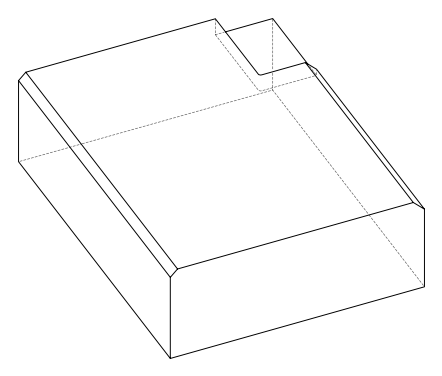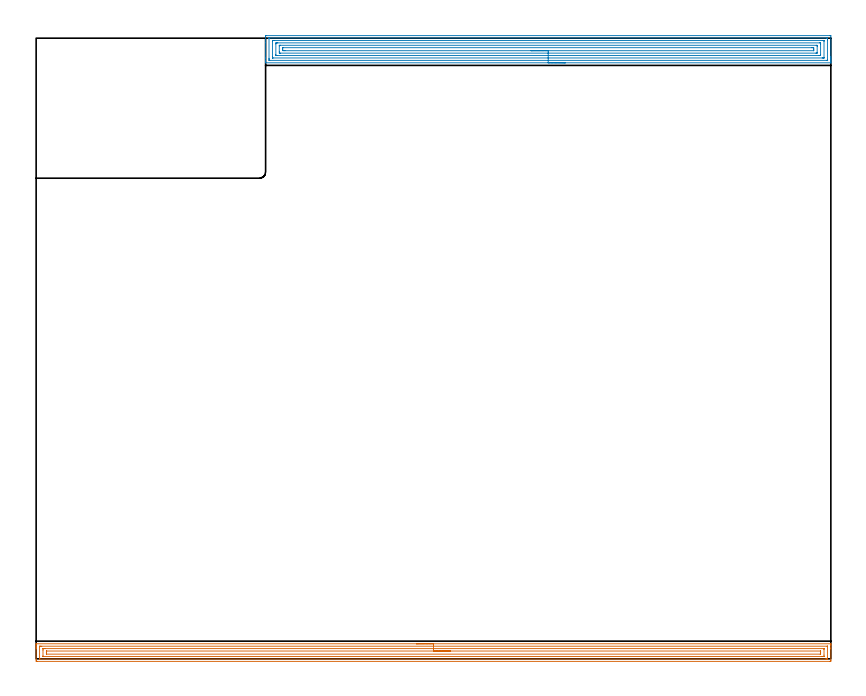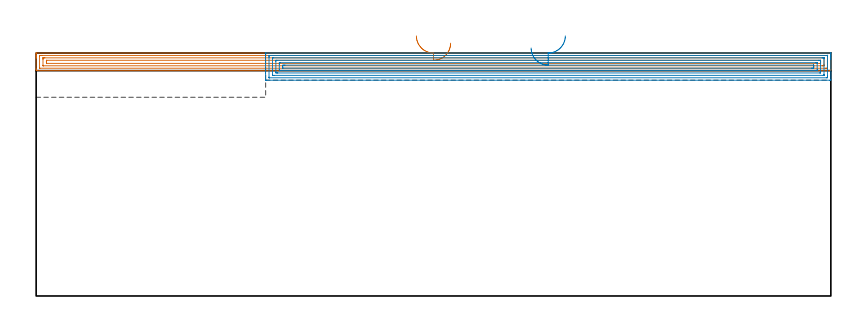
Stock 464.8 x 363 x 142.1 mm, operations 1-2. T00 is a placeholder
(PLAN: 3 operations, 1 tool changes, 136.9 min)
(1 AREA_MILL | FG_CHAMFER_SURFACE | UGT0205_001 | 15.1 min | 24648 mm3)
(2 AREA_MILL_1 | FG_CHAMFER_SURFACE_1 | UGT0205_001 | 16.15 min | 42719 mm3)
(3 MILL_CORNER_NOTCH_RECTANGULAR | CORNER_NOTCH_RECTANGULAR | NXT0201_008 | Follow Part, ap 1.5, ae 75% | 105.64 min | 283651 mm3)
(TOOL UGT0205_001 | Chamfer Mill 20 x 3 x 45 deg. | D20 FL50 Z2)
(TOOL NXT0201_008 | ENDMILL 6mm [2P460-0600-NA 1630] | D6 FL26 Z6)
(OP 1 AREA_MILL)
G17 G21 G94 G90
T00 M6
G54
G17 G0 G90 X222.4 Y8.8 S1061 M3
G43 Z152.1 H0
G94 G1 X222.438 Z151.228 F250.
X222.552 Z150.363
X222.741 Z149.512
X223.003 Z148.68
X223.337 Z147.874
X223.74 Z147.1
X224.208 Z146.364
X224.74 Z145.672
X225.329 Z145.029
X225.972 Z144.439
X226.664 Z143.908
X227.4 Z143.44
X228.174 Z143.037
X228.98 Z142.703
X229.812 Z142.441
X230.663 Z142.252
X231.528 Z142.138
X232.4 Z142.1
X464.631
X464.79 Y8.797 Z142.088
X464.798 Y8.671 Z141.963
X464.8 Y8.539 Z141.838
Y8.244 Z141.544
Y7.582 Z140.877
Y6.377 Z139.674
Y5.834 Z139.128
Y-0.885 Z132.413
X464.797 Y-1.156 Z132.141
X464.79 Y-1.493 Z131.804
X464.534 Y-1.498 Z131.801
X464.184 Y-1.5 Z131.8
X0.616
X0.266 Y-1.498 Z131.801
X0.01 Y-1.493 Z131.804
X0.004 Y-1.156 Z132.141
X0. Y-0.553 Z132.744
Y5.834 Z139.128
Y6.377 Z139.674
Y6.708 Z140.004
Y7.251 Z140.547
Y7.582 Z140.877
Y8.244 Z141.544
Y8.539 Z141.838
X0.002 Y8.671 Z141.963
X0.01 Y8.797 Z142.088
X0.169 Y8.8 Z142.1
X232.4
Y7.386 Z140.686
X462.599 Y7.385 Z140.685
X462.747 Y7.383 Z140.683
X462.782 Y7.38 Z140.68
X462.79 Y7.377 Z140.677
X462.794 Y7.367 Z140.667
X462.797 Y7.337 Z140.637
X462.8 Y7.189 Z140.489
X462.799 Y0.199 Z133.499
X462.795 Y0.067 Z133.367
X462.79 Y-0.037 Z133.263
X462.779 Y-0.079 Z133.221
X462.743 Y-0.08 Z133.22
X462.398 Y-0.084 Z133.216
X462.197 Y-0.085 Z133.215
X461.504 Y-0.086 Z133.214
X2.201 Y-0.085 Z133.215
X2.053 Y-0.083 Z133.217
X2.018 Y-0.08 Z133.22
X2.01 Y-0.077 Z133.223
X2.006 Y-0.067 Z133.233
X2.003 Y-0.037 Z133.263
X2. Y0.111 Z133.411
X2.001 Y7.101 Z140.401
X2.005 Y7.233 Z140.533
X2.01 Y7.337 Z140.637
X2.021 Y7.379 Z140.679
X2.057 Y7.38 Z140.68
X2.402 Y7.384 Z140.684
X2.603 Y7.385 Z140.685
X3.295 Y7.386 Z140.686
X232.4
Y5.971 Z139.271
X460.472
X460.611 Y5.97 Z139.27
X460.751 Y5.966 Z139.266
X460.783 Y5.965 Z139.265
X460.79 Y5.944 Z139.244
X460.795 Y5.896 Z139.196
X460.798 Y5.834 Z139.134
X460.8 Y5.65 Z138.95
Y2.155 Z135.455
X460.795 Y1.465 Z134.765
X460.792 Y1.374 Z134.674
X460.788 Y1.335 Z134.635
X460.747 Y1.333 Z134.633
X460.611 Y1.331 Z134.631
X459.858 Y1.328 Z134.628
X459.718
X4.328 Y1.329 Z134.629
X4.189 Y1.33 Z134.63
X4.049 Y1.334 Z134.634
X4.017 Y1.335 Z134.635
X4.01 Y1.356 Z134.656
X4.005 Y1.404 Z134.704
X4.002 Y1.465 Z134.765
X4. Y1.65 Z134.95
Y5.145 Z138.445
X4.005 Y5.834 Z139.134
X4.008 Y5.926 Z139.226
X4.012 Y5.965 Z139.265
X4.053 Y5.967 Z139.267
X4.189 Y5.969 Z139.269
X4.942 Y5.971 Z139.271
X5.082
X232.4
Y4.557 Z137.857
X458.662
X458.71 Y4.556 Z137.856
X458.76 Y4.553 Z137.853
X458.79 Y4.548 Z137.848
X458.793 Y4.505 Z137.805
X458.8 Y4.111 Z137.411
Y3.238 Z136.538
Y3.213 Z136.513
X458.79 Y2.789 Z136.089
X458.778 Y2.749 Z136.049
X458.701 Y2.746 Z136.046
X458.573 Y2.743 Z136.043
X6.138
X6.09 Y2.744 Z136.044
X6.04 Y2.747 Z136.047
X6.01 Y2.752 Z136.052
X6.007 Y2.795 Z136.095
X6. Y3.189 Z136.489
Y4.062 Z137.362
Y4.087 Z137.387
X6.01 Y4.511 Z137.811
X6.022 Y4.551 Z137.851
X6.099 Y4.554 Z137.854
X6.227 Y4.556 Z137.856
X232.4 Y4.557 Z137.857
X233.272 Z137.895
X234.136 Z138.009
X234.988 Z138.198
X235.82 Z138.46
X236.626 Z138.794
X237.4 Z139.197
X238.136 Z139.666
X238.828 Z140.197
X239.471 Z140.786
X240.06 Z141.429
X240.591 Z142.121
X241.06 Z142.857
X241.463 Z143.631
X241.797 Z144.437
X242.059 Z145.269
X242.248 Z146.121
X242.362 Z146.986
X242.4 Z147.857
G0 Z152.1
M5
M2
(OP 2 AREA_MILL_1)
G17 G21 G94 G90
T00 M6
G54
G17 G0 G90 X309.5 Y348.6 S1061 M3
G43 Z152.1 H0
G94 G1 X309.462 Z151.228 F250.
X309.348 Z150.363
X309.159 Z149.512
X308.897 Z148.68
X308.563 Z147.874
X308.16 Z147.1
X307.692 Z146.364
X307.16 Z145.672
X306.571 Z145.029
X305.928 Z144.439
X305.236 Z143.908
X304.5 Z143.44
X303.726 Z143.037
X302.92 Z142.703
X302.088 Z142.441
X301.236 Z142.252
X300.372 Z142.138
X299.5 Z142.1
X134.362
X134.208 Y348.602 Z142.088
X134.206 Y348.605 Z142.086
X134.2 Y348.929 Z141.77
Y349.298 Z141.401
Y349.937 Z140.758
Y351.138 Z139.559
Y351.701 Z138.994
Y360.377 Z130.32
Y364.045 Z126.653
X134.202 Y364.328 Z126.369
X134.21 Y364.492 Z126.206
X134.375 Y364.499 Z126.199
X134.808 Y364.5 Z126.2
X464.192
X464.628 Y364.496 Z126.202
X464.79 Y364.492 Z126.206
X464.8 Y364.326 Z126.371
Y352.301 Z138.394
Y351.701 Z138.994
Y351.138 Z139.559
Y350.819 Z139.877
Y350.257 Z140.44
Y349.937 Z140.758
Y349.298 Z141.401
Y348.93 Z141.769
X464.794 Y348.605 Z142.086
X464.792 Y348.602 Z142.088
X464.64 Y348.6 Z142.1
X299.5
Y350.014 Z140.686
X136.593 Y350.015 Z140.685
X136.514 Y350.016 Z140.684
X136.226 Y350.021 Z140.679
X136.21 Y350.115 Z140.585
X136.203 Y350.322 Z140.378
X136.201 Y350.819 Z139.881
X136.2 Y351.207 Z139.493
X136.201 Y362.669 Z128.031
X136.207 Y363.058 Z127.642
X136.21 Y363.079 Z127.621
X136.214 Y363.081 Z127.619
X136.237 Y363.084 Z127.616
X136.288 Y363.085 Z127.615
X136.39 Y363.086 Z127.614
X462.407 Y363.085 Z127.615
X462.486 Y363.084 Z127.616
X462.774 Y363.079 Z127.621
X462.79 Y362.985 Z127.715
X462.797 Y362.778 Z127.922
X462.799 Y362.281 Z128.419
X462.8 Y361.893 Z128.807
X462.799 Y350.431 Z140.269
X462.793 Y350.042 Z140.658
X462.79 Y350.021 Z140.679
X462.786 Y350.019 Z140.681
X462.763 Y350.016 Z140.684
X462.712 Y350.015 Z140.685
X462.61 Y350.014 Z140.686
X299.5
Y351.428 Z139.272
X138.654 Y351.429 Z139.271
X138.379 Y351.431 Z139.269
X138.287 Y351.432 Z139.268
X138.222 Y351.435 Z139.265
X138.21 Y351.525 Z139.175
X138.205 Y351.701 Z138.999
X138.201 Y351.876 Z138.824
Y361.4 Z129.3
X138.203 Y361.573 Z129.127
X138.21 Y361.634 Z129.066
X138.215 Y361.665 Z129.035
X138.242 Y361.666 Z129.034
X138.379 Y361.669 Z129.031
X138.996 Y361.671 Z129.029
X139.271
X460.346
X460.621 Y361.67 Z129.03
X460.713 Y361.668 Z129.032
X460.778 Y361.665 Z129.035
X460.79 Y361.575 Z129.125
X460.795 Y361.4 Z129.3
X460.799 Y361.224 Z129.476
Y351.701 Z138.999
X460.797 Y351.527 Z139.173
X460.79 Y351.466 Z139.234
X460.785 Y351.435 Z139.265
X460.758 Y351.434 Z139.266
X460.621 Y351.431 Z139.269
X460.004 Y351.429 Z139.271
X459.729 Y351.428 Z139.272
X299.5
Y352.843 Z137.857
X140.792
X140.321 Y352.847 Z137.853
X140.214 Y352.85 Z137.85
X140.208 Y353.035 Z137.665
X140.2 Y353.428 Z137.272
X140.201 Y359.636 Z131.064
X140.21 Y360.059 Z130.641
X140.227 Y360.25 Z130.45
X140.431 Y360.254 Z130.446
X141.057 Y360.257 Z130.443
X141.32
X458.208
X458.679 Y360.253 Z130.447
X458.786 Y360.251 Z130.449
X458.792 Y360.065 Z130.635
X458.8 Y359.672 Z131.028
Y359.636 Z131.064
X458.799 Y353.464 Z137.236
X458.79 Y353.041 Z137.659
X458.773 Y352.85 Z137.85
X458.569 Y352.846 Z137.854
X457.943 Y352.843 Z137.857
X457.68
X299.5
Y354.257 Z136.443
X142.752
X142.572 Y354.259 Z136.441
X142.222 Y354.264 Z136.436
X142.21 Y354.346 Z136.354
X142.201 Y354.979 Z135.721
Y358.506 Z132.194
X142.206 Y358.754 Z131.946
X142.21 Y358.827 Z131.873
X142.483 Y358.838 Z131.862
X142.662 Y358.842 Z131.858
X142.752 Y358.843 Z131.857
X142.842
X456.248
X456.428 Y358.841 Z131.859
X456.779 Y358.836 Z131.864
X456.79 Y358.754 Z131.946
X456.799 Y358.121 Z132.579
Y354.594 Z136.106
X456.794 Y354.346 Z136.354
X456.79 Y354.273 Z136.427
X456.518 Y354.262 Z136.438
X456.338 Y354.258 Z136.442
X456.248 Y354.257 Z136.443
X456.158
X299.5
Y355.671 Z135.029
X145.52
X145.069 Y355.673 Z135.027
X144.627 Y355.678 Z135.022
X144.21 Y355.694 Z135.006
X144.204 Y356.109 Z134.591
X144.2 Y356.531 Z134.169
X144.202 Y356.991 Z133.709
X144.207 Y357.406 Z133.294
X144.218 Y357.422 Z133.278
X144.24 Y357.426 Z133.274
X144.295 Y357.428 Z133.272
X453.48 Y357.429 Z133.271
X453.931 Y357.427 Z133.273
X454.373 Y357.422 Z133.278
X454.79 Y357.406 Z133.294
X454.796 Y356.991 Z133.709
X454.8 Y356.569 Z134.131
X454.798 Y356.109 Z134.591
X454.793 Y355.694 Z135.006
X454.782 Y355.678 Z135.022
X454.76 Y355.674 Z135.026
X454.706 Y355.672 Z135.028
X299.5 Y355.671 Z135.029
X298.628 Z135.067
X297.764 Z135.181
X296.912 Z135.37
X296.08 Z135.632
X295.274 Z135.966
X294.5 Z136.369
X293.764 Z136.837
X293.072 Z137.368
X292.429 Z137.958
X291.84 Z138.601
X291.308 Z139.293
X290.84 Z140.029
X290.437 Z140.803
X290.103 Z141.609
X289.841 Z142.441
X289.652 Z143.292
X289.538 Z144.157
X289.5 Z145.029
G0 Z152.1
M5
M2
